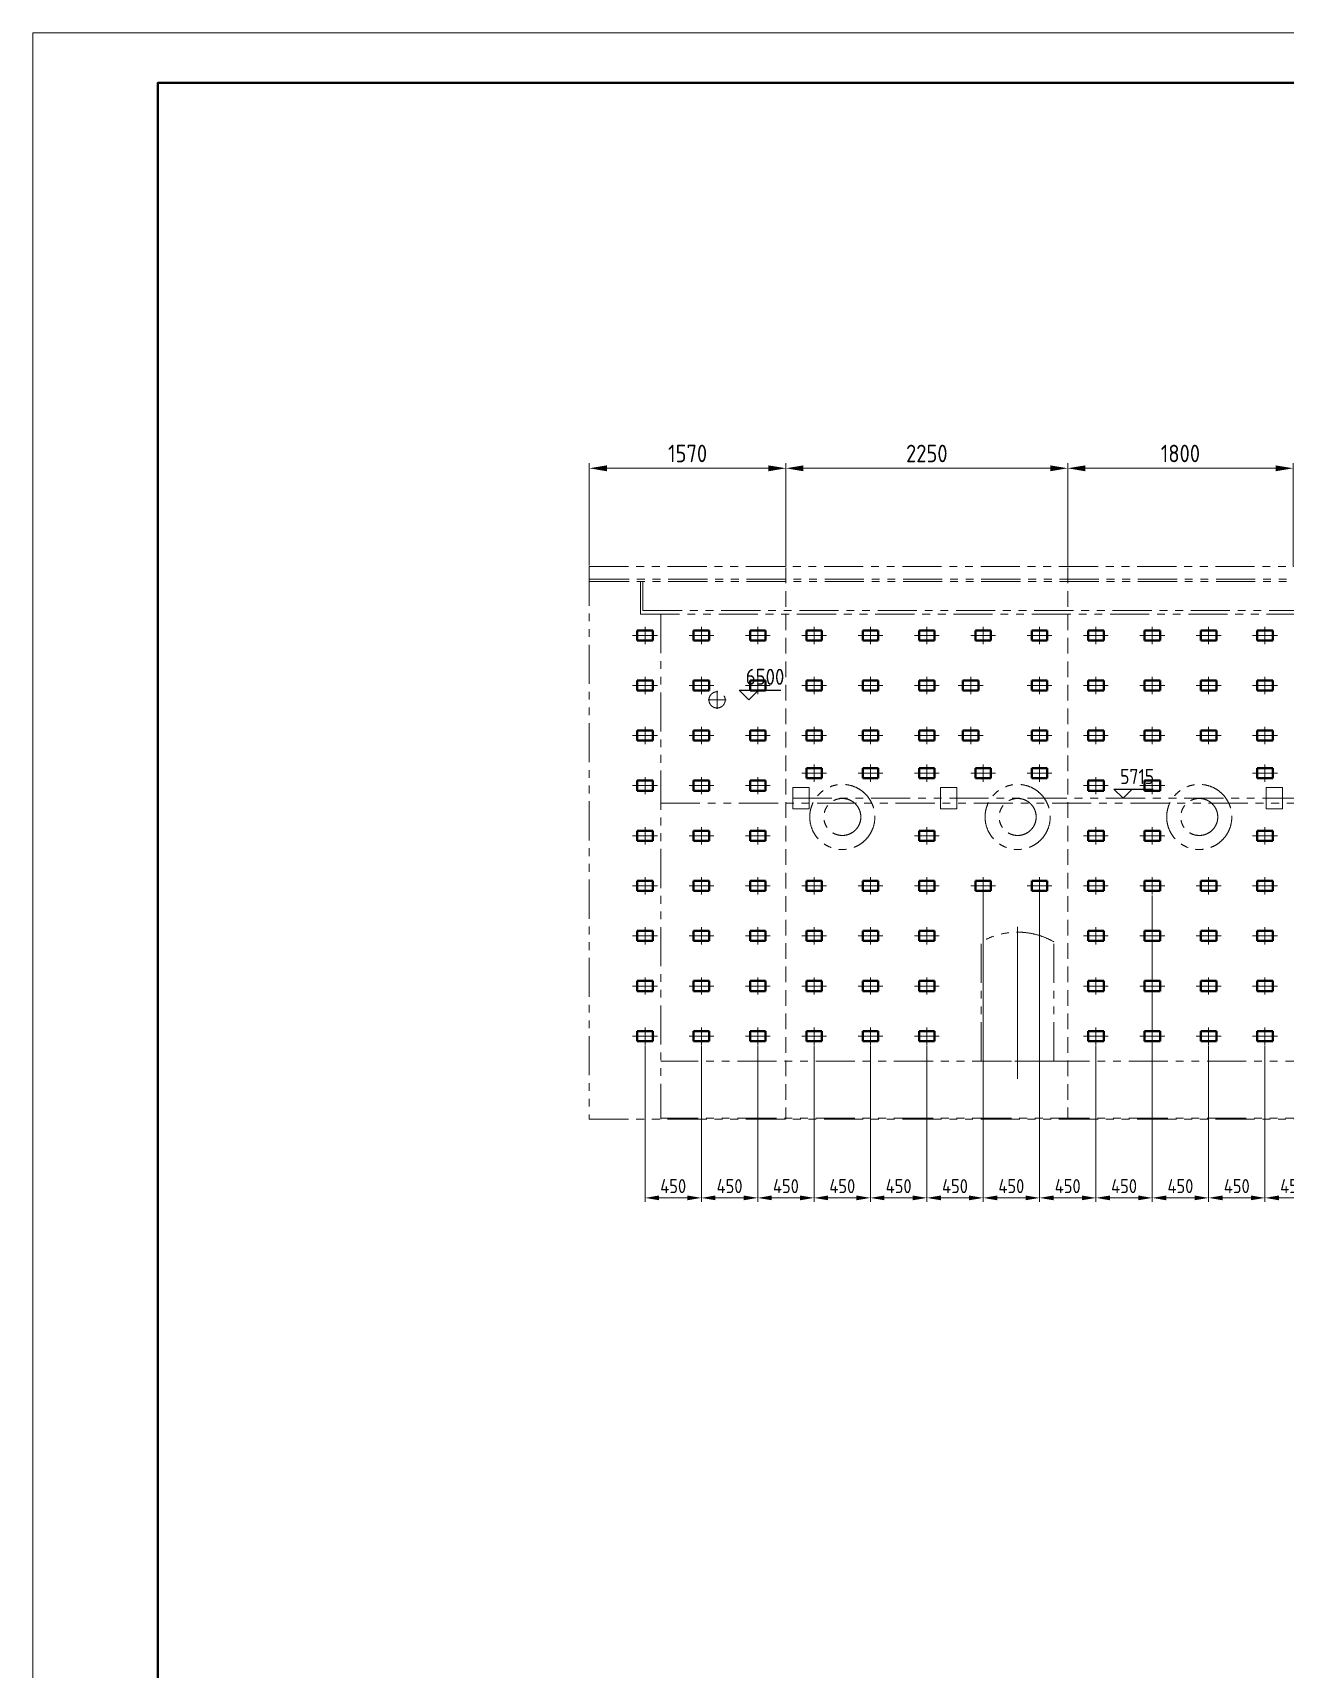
# Model space of a CAD drawing. Header units: millimetres. Extents: x 52110 to 400893, y -153728 to 31997.
# Drawn here: x 247999 to 258000, y -44693 to -31623 of the extents above; entities that cross this region are included whole.
import ezdxf

# ---------------------------------------------------------------- set-up
doc = ezdxf.new("R2010")
doc.units = ezdxf.units.MM
doc.header["$LTSCALE"] = 500
for name, pattern in [('CENTER', [2, 1.25, -0.25, 0.25, -0.25]), ('DASHED2', [0.375, 0.25, -0.125]), ('PHANTOM2', [1.25, 0.625, -0.125, 0.125, -0.125, 0.125, -0.125])]:
    doc.linetypes.add(name, pattern=pattern)
for name, color, linetype, lineweight in [('2D', 4, 'PHANTOM2', 20), ('BIAOZHU', 3, 'Continuous', 25), ('SHI', 7, 'Continuous', 40), ('WEN', 3, 'Continuous', 20), ('XI', 2, 'Continuous', 20), ('XU', 6, 'DASHED2', 20), ('ZHONG', 1, 'CENTER', 20)]:
    doc.layers.add(name, color=color, linetype=linetype, lineweight=lineweight)
doc.styles.add('GB', font='gbenor.shx', dxfattribs={"bigfont": 'gbcbig.shx'})
doc.dimstyles.new('ISO-25$0', dxfattribs={"dimscale": 40, "dimtxt": 3.5, "dimasz": 3.5, "dimexe": 1, "dimexo": 0.2, "dimgap": 1.2, "dimtad": 1, "dimtoh": 1, "dimdec": 1, "dimzin": 9, "dimdsep": 46, "dimtxsty": 'GB', "dimcen": 0, "dimclrd": 3, "dimclre": 3, "dimclrt": 256, "dimadec": 0, "dimazin": 2, "dimtfac": 1, "dimtdec": 1, "dimtix": 1, "dimtmove": 0, "dimatfit": 3, "dimldrblk": 'DOTSMALL', "dimfxl": 0, "dimlwd": -1, "dimlwe": 20, "dimarcsym": 0})

# ---------------------------------------------------------------- blocks, each defined once
blk = doc.blocks.new('正标高')
at = {"layer": 'BIAOZHU'}
for p, q in [((-2.4, 2.4), (8, 2.4)), ((-2.4, 2.4), (0, 0)), ((2.4, 2.4), (0, 0))]:
    blk.add_line(p, q, dxfattribs=at)
at = {"layer": 'BIAOZHU', "style": 'GB', "flags": 10}
blk.add_attdef('+', (-3.12, 3.76), '', height=4, dxfattribs=at)
at = {"layer": 'BIAOZHU', "style": 'GB'}
blk.add_attdef('1000', (-0.7624, 3.76), '', height=4, dxfattribs=at)
blk = doc.blocks.new('*D668')
at = {"layer": 'Defpoints', "color": 0}
for p in [(13370, 4831), (12870, 4574), (13370, 4574)]:
    blk.add_point(p, dxfattribs=at)
at = {"layer": 'WEN', "color": 3, "linetype": 'ByBlock', "lineweight": 20}
for p, q in [((12870, 4582), (12870, 4871)), ((13370, 4582), (13370, 4871))]:
    blk.add_line(p, q, dxfattribs=at)
at = {"layer": 'WEN', "color": 3, "linetype": 'ByBlock'}
blk.add_line((13010, 4831), (13230, 4831), dxfattribs=at)
at = {"layer": 'WEN', "color": 3}
for points in [[(13010, 4854), (13010, 4808), (12870, 4831)], [(13230, 4854), (13230, 4808), (13370, 4831)]]:
    blk.add_solid(points, dxfattribs=at)
at = {"layer": 'WEN', "insert": (13120, 4949), "char_height": 140, "attachment_point": 5, "style": 'GB'}
blk.add_mtext('500', dxfattribs=at)
blk = doc.blocks.new('_DotSmall')
at = {"color": 0, "linetype": 'ByBlock', "const_width": 0.5}
blk.add_lwpolyline([(-0.0625, 0, 1), (0.0625, 0, 1)], format="xyb", close=True, dxfattribs=at)
blk = doc.blocks.new('A$C0CDA23A7')
at = {"layer": '2D'}
for radius in [260, 148]:
    blk.add_circle((260, 260), radius, dxfattribs=at)
blk = doc.blocks.new('A$C211F6658')
at = {"layer": 'SHI'}
for p, q in [((-62, 40), (-62, -40)), ((62, 40), (-62, 40)), ((62, -40), (62, 40)), ((-62, -40), (62, -40))]:
    blk.add_line(p, q, dxfattribs=at)
at = {"layer": 'ZHONG'}
for p, q in [((-99, 0), (99, 0)), ((0, 69), (0, -69))]:
    blk.add_line(p, q, dxfattribs=at)
blk = doc.blocks.new('*D877')
at = {"layer": 'Defpoints', "color": 0}
for p in [(252888, -39705), (253338, -39705), (253338, -40928)]:
    blk.add_point(p, dxfattribs=at)
at = {"layer": 'WEN', "color": 3, "linetype": 'ByBlock', "lineweight": 20}
for p, q in [((252888, -39712), (252888, -40960)), ((253338, -39712), (253338, -40960))]:
    blk.add_line(p, q, dxfattribs=at)
at = {"layer": 'WEN', "color": 3, "linetype": 'ByBlock'}
blk.add_line((253000, -40928), (253226, -40928), dxfattribs=at)
at = {"layer": 'WEN', "color": 3}
for points in [[(253000, -40909), (253000, -40947), (252888, -40928)], [(253226, -40909), (253226, -40947), (253338, -40928)]]:
    blk.add_solid(points, dxfattribs=at)
at = {"layer": 'WEN', "insert": (253113, -40834), "char_height": 112, "attachment_point": 5, "style": 'GB'}
blk.add_mtext('450', dxfattribs=at)
blk = doc.blocks.new('*D878')
at = {"layer": 'Defpoints', "color": 0}
for p in [(253338, -39705), (253788, -39705), (253788, -40928)]:
    blk.add_point(p, dxfattribs=at)
at = {"layer": 'WEN', "color": 3, "linetype": 'ByBlock', "lineweight": 20}
for p, q in [((253338, -39712), (253338, -40960)), ((253788, -39712), (253788, -40960))]:
    blk.add_line(p, q, dxfattribs=at)
at = {"layer": 'WEN', "color": 3, "linetype": 'ByBlock'}
blk.add_line((253450, -40928), (253676, -40928), dxfattribs=at)
at = {"layer": 'WEN', "color": 3}
for points in [[(253450, -40909), (253450, -40947), (253338, -40928)], [(253676, -40909), (253676, -40947), (253788, -40928)]]:
    blk.add_solid(points, dxfattribs=at)
at = {"layer": 'WEN', "insert": (253563, -40834), "char_height": 112, "attachment_point": 5, "style": 'GB'}
blk.add_mtext('450', dxfattribs=at)
blk = doc.blocks.new('*D879')
at = {"layer": 'Defpoints', "color": 0}
for p in [(253788, -39705), (254238, -39705), (254238, -40928)]:
    blk.add_point(p, dxfattribs=at)
at = {"layer": 'WEN', "color": 3, "linetype": 'ByBlock', "lineweight": 20}
for p, q in [((253788, -39712), (253788, -40960)), ((254238, -39712), (254238, -40960))]:
    blk.add_line(p, q, dxfattribs=at)
at = {"layer": 'WEN', "color": 3, "linetype": 'ByBlock'}
blk.add_line((253900, -40928), (254126, -40928), dxfattribs=at)
at = {"layer": 'WEN', "color": 3}
for points in [[(253900, -40909), (253900, -40947), (253788, -40928)], [(254126, -40909), (254126, -40947), (254238, -40928)]]:
    blk.add_solid(points, dxfattribs=at)
at = {"layer": 'WEN', "insert": (254013, -40834), "char_height": 112, "attachment_point": 5, "style": 'GB'}
blk.add_mtext('450', dxfattribs=at)
blk = doc.blocks.new('*D880')
at = {"layer": 'Defpoints', "color": 0}
for p in [(254238, -39705), (254688, -39705), (254688, -40928)]:
    blk.add_point(p, dxfattribs=at)
at = {"layer": 'WEN', "color": 3, "linetype": 'ByBlock', "lineweight": 20}
for p, q in [((254238, -39712), (254238, -40960)), ((254688, -39712), (254688, -40960))]:
    blk.add_line(p, q, dxfattribs=at)
at = {"layer": 'WEN', "color": 3, "linetype": 'ByBlock'}
blk.add_line((254350, -40928), (254576, -40928), dxfattribs=at)
at = {"layer": 'WEN', "color": 3}
for points in [[(254350, -40909), (254350, -40947), (254238, -40928)], [(254576, -40909), (254576, -40947), (254688, -40928)]]:
    blk.add_solid(points, dxfattribs=at)
at = {"layer": 'WEN', "insert": (254463, -40834), "char_height": 112, "attachment_point": 5, "style": 'GB'}
blk.add_mtext('450', dxfattribs=at)
blk = doc.blocks.new('*D881')
at = {"layer": 'Defpoints', "color": 0}
for p in [(254688, -39705), (255138, -39705), (255138, -40928)]:
    blk.add_point(p, dxfattribs=at)
at = {"layer": 'WEN', "color": 3, "linetype": 'ByBlock', "lineweight": 20}
for p, q in [((254688, -39712), (254688, -40960)), ((255138, -39712), (255138, -40960))]:
    blk.add_line(p, q, dxfattribs=at)
at = {"layer": 'WEN', "color": 3, "linetype": 'ByBlock'}
blk.add_line((254800, -40928), (255026, -40928), dxfattribs=at)
at = {"layer": 'WEN', "color": 3}
for points in [[(254800, -40909), (254800, -40947), (254688, -40928)], [(255026, -40909), (255026, -40947), (255138, -40928)]]:
    blk.add_solid(points, dxfattribs=at)
at = {"layer": 'WEN', "insert": (254913, -40834), "char_height": 112, "attachment_point": 5, "style": 'GB'}
blk.add_mtext('450', dxfattribs=at)
blk = doc.blocks.new('*D882')
at = {"layer": 'Defpoints', "color": 0}
for p in [(255588, -38476), (255138, -39705), (255588, -40928)]:
    blk.add_point(p, dxfattribs=at)
at = {"layer": 'WEN', "color": 3, "linetype": 'ByBlock', "lineweight": 20}
for p, q in [((255588, -38482), (255588, -40960)), ((255138, -39712), (255138, -40960))]:
    blk.add_line(p, q, dxfattribs=at)
at = {"layer": 'WEN', "color": 3, "linetype": 'ByBlock'}
blk.add_line((255250, -40928), (255476, -40928), dxfattribs=at)
at = {"layer": 'WEN', "color": 3}
for points in [[(255250, -40909), (255250, -40947), (255138, -40928)], [(255476, -40909), (255476, -40947), (255588, -40928)]]:
    blk.add_solid(points, dxfattribs=at)
at = {"layer": 'WEN', "insert": (255363, -40834), "char_height": 112, "attachment_point": 5, "style": 'GB'}
blk.add_mtext('450', dxfattribs=at)
blk = doc.blocks.new('*D883')
at = {"layer": 'Defpoints', "color": 0}
for p in [(255588, -38476), (256038, -38476), (256038, -40928)]:
    blk.add_point(p, dxfattribs=at)
at = {"layer": 'WEN', "color": 3, "linetype": 'ByBlock', "lineweight": 20}
for p, q in [((255588, -38482), (255588, -40960)), ((256038, -38482), (256038, -40960))]:
    blk.add_line(p, q, dxfattribs=at)
at = {"layer": 'WEN', "color": 3, "linetype": 'ByBlock'}
blk.add_line((255700, -40928), (255926, -40928), dxfattribs=at)
at = {"layer": 'WEN', "color": 3}
for points in [[(255700, -40909), (255700, -40947), (255588, -40928)], [(255926, -40909), (255926, -40947), (256038, -40928)]]:
    blk.add_solid(points, dxfattribs=at)
at = {"layer": 'WEN', "insert": (255813, -40834), "char_height": 112, "attachment_point": 5, "style": 'GB'}
blk.add_mtext('450', dxfattribs=at)
blk = doc.blocks.new('*D884')
at = {"layer": 'Defpoints', "color": 0}
for p in [(256038, -39705), (256488, -39705), (256488, -40928)]:
    blk.add_point(p, dxfattribs=at)
at = {"layer": 'WEN', "color": 3, "linetype": 'ByBlock', "lineweight": 20}
for p, q in [((256038, -39712), (256038, -40960)), ((256488, -39712), (256488, -40960))]:
    blk.add_line(p, q, dxfattribs=at)
at = {"layer": 'WEN', "color": 3, "linetype": 'ByBlock'}
blk.add_line((256150, -40928), (256376, -40928), dxfattribs=at)
at = {"layer": 'WEN', "color": 3}
for points in [[(256150, -40909), (256150, -40947), (256038, -40928)], [(256376, -40909), (256376, -40947), (256488, -40928)]]:
    blk.add_solid(points, dxfattribs=at)
at = {"layer": 'WEN', "insert": (256263, -40834), "char_height": 112, "attachment_point": 5, "style": 'GB'}
blk.add_mtext('450', dxfattribs=at)
blk = doc.blocks.new('*D885')
at = {"layer": 'Defpoints', "color": 0}
for p in [(256938, -38505), (256488, -39705), (256938, -40928)]:
    blk.add_point(p, dxfattribs=at)
at = {"layer": 'WEN', "color": 3, "linetype": 'ByBlock', "lineweight": 20}
for p, q in [((256938, -38512), (256938, -40960)), ((256488, -39712), (256488, -40960))]:
    blk.add_line(p, q, dxfattribs=at)
at = {"layer": 'WEN', "color": 3, "linetype": 'ByBlock'}
blk.add_line((256600, -40928), (256826, -40928), dxfattribs=at)
at = {"layer": 'WEN', "color": 3}
for points in [[(256600, -40909), (256600, -40947), (256488, -40928)], [(256826, -40909), (256826, -40947), (256938, -40928)]]:
    blk.add_solid(points, dxfattribs=at)
at = {"layer": 'WEN', "insert": (256713, -40834), "char_height": 112, "attachment_point": 5, "style": 'GB'}
blk.add_mtext('450', dxfattribs=at)
blk = doc.blocks.new('*D886')
at = {"layer": 'Defpoints', "color": 0}
for p in [(256938, -38505), (257388, -39705), (257388, -40928)]:
    blk.add_point(p, dxfattribs=at)
at = {"layer": 'WEN', "color": 3, "linetype": 'ByBlock', "lineweight": 20}
for p, q in [((256938, -38512), (256938, -40960)), ((257388, -39712), (257388, -40960))]:
    blk.add_line(p, q, dxfattribs=at)
at = {"layer": 'WEN', "color": 3, "linetype": 'ByBlock'}
blk.add_line((257050, -40928), (257276, -40928), dxfattribs=at)
at = {"layer": 'WEN', "color": 3}
for points in [[(257050, -40909), (257050, -40947), (256938, -40928)], [(257276, -40909), (257276, -40947), (257388, -40928)]]:
    blk.add_solid(points, dxfattribs=at)
at = {"layer": 'WEN', "insert": (257163, -40834), "char_height": 112, "attachment_point": 5, "style": 'GB'}
blk.add_mtext('450', dxfattribs=at)
blk = doc.blocks.new('*D887')
at = {"layer": 'Defpoints', "color": 0}
for p in [(257388, -39705), (257838, -39705), (257838, -40928)]:
    blk.add_point(p, dxfattribs=at)
at = {"layer": 'WEN', "color": 3, "linetype": 'ByBlock', "lineweight": 20}
for p, q in [((257388, -39712), (257388, -40960)), ((257838, -39712), (257838, -40960))]:
    blk.add_line(p, q, dxfattribs=at)
at = {"layer": 'WEN', "color": 3, "linetype": 'ByBlock'}
blk.add_line((257500, -40928), (257726, -40928), dxfattribs=at)
at = {"layer": 'WEN', "color": 3}
for points in [[(257500, -40909), (257500, -40947), (257388, -40928)], [(257726, -40909), (257726, -40947), (257838, -40928)]]:
    blk.add_solid(points, dxfattribs=at)
at = {"layer": 'WEN', "insert": (257613, -40834), "char_height": 112, "attachment_point": 5, "style": 'GB'}
blk.add_mtext('450', dxfattribs=at)
blk = doc.blocks.new('*D888')
at = {"layer": 'Defpoints', "color": 0}
for p in [(257838, -39705), (258288, -39705), (258288, -40928)]:
    blk.add_point(p, dxfattribs=at)
at = {"layer": 'WEN', "color": 3, "linetype": 'ByBlock', "lineweight": 20}
for p, q in [((257838, -39712), (257838, -40960)), ((258288, -39712), (258288, -40960))]:
    blk.add_line(p, q, dxfattribs=at)
at = {"layer": 'WEN', "color": 3, "linetype": 'ByBlock'}
blk.add_line((257950, -40928), (258176, -40928), dxfattribs=at)
at = {"layer": 'WEN', "color": 3}
for points in [[(257950, -40909), (257950, -40947), (257838, -40928)], [(258176, -40909), (258176, -40947), (258288, -40928)]]:
    blk.add_solid(points, dxfattribs=at)
at = {"layer": 'WEN', "insert": (258063, -40834), "char_height": 112, "attachment_point": 5, "style": 'GB'}
blk.add_mtext('450', dxfattribs=at)
blk = doc.blocks.new('*D918')
at = {"layer": 'Defpoints', "color": 0}
for p in [(252443, -35101), (252443, -35886), (254013, -35894)]:
    blk.add_point(p, dxfattribs=at)
at = {"layer": 'WEN', "color": 3, "linetype": 'ByBlock', "lineweight": 20}
for p, q in [((252443, -35878), (252443, -35061)), ((254013, -35886), (254013, -35061))]:
    blk.add_line(p, q, dxfattribs=at)
at = {"layer": 'WEN', "color": 3, "linetype": 'ByBlock'}
blk.add_line((253873, -35101), (252583, -35101), dxfattribs=at)
at = {"layer": 'WEN', "color": 3}
for points in [[(252583, -35078), (252583, -35125), (252443, -35101)], [(253873, -35078), (253873, -35125), (254013, -35101)]]:
    blk.add_solid(points, dxfattribs=at)
at = {"layer": 'WEN', "insert": (253228, -34983), "char_height": 140, "attachment_point": 5, "style": 'GB'}
blk.add_mtext('1570', dxfattribs=at)
blk = doc.blocks.new('*D919')
at = {"layer": 'Defpoints', "color": 0}
for p in [(256263, -35101), (254013, -35894), (256263, -35894)]:
    blk.add_point(p, dxfattribs=at)
at = {"layer": 'WEN', "color": 3, "linetype": 'ByBlock', "lineweight": 20}
for p, q in [((254013, -35886), (254013, -35061)), ((256263, -35886), (256263, -35061))]:
    blk.add_line(p, q, dxfattribs=at)
at = {"layer": 'WEN', "color": 3, "linetype": 'ByBlock'}
blk.add_line((254153, -35101), (256123, -35101), dxfattribs=at)
at = {"layer": 'WEN', "color": 3}
for points in [[(254153, -35078), (254153, -35125), (254013, -35101)], [(256123, -35078), (256123, -35125), (256263, -35101)]]:
    blk.add_solid(points, dxfattribs=at)
at = {"layer": 'WEN', "insert": (255138, -34983), "char_height": 140, "attachment_point": 5, "style": 'GB'}
blk.add_mtext('2250', dxfattribs=at)
blk = doc.blocks.new('*D920')
at = {"layer": 'Defpoints', "color": 0}
for p in [(258063, -35101), (256263, -35894), (258063, -35894)]:
    blk.add_point(p, dxfattribs=at)
at = {"layer": 'WEN', "color": 3, "linetype": 'ByBlock', "lineweight": 20}
for p, q in [((256263, -35886), (256263, -35061)), ((258063, -35886), (258063, -35061))]:
    blk.add_line(p, q, dxfattribs=at)
at = {"layer": 'WEN', "color": 3, "linetype": 'ByBlock'}
blk.add_line((256403, -35101), (257923, -35101), dxfattribs=at)
at = {"layer": 'WEN', "color": 3}
for points in [[(256403, -35078), (256403, -35125), (256263, -35101)], [(257923, -35078), (257923, -35125), (258063, -35101)]]:
    blk.add_solid(points, dxfattribs=at)
at = {"layer": 'WEN', "insert": (257163, -34983), "char_height": 140, "attachment_point": 5, "style": 'GB'}
blk.add_mtext('1800', dxfattribs=at)
blk = doc.blocks.new('A$C366954AD')
at = {"layer": '2D'}
for p, q in [((0, 5616.15), (0, 1202.14)), ((0, 5616.15), (6970, 5616.15)), ((5, 5516.15), (6970, 5516.15)), ((5, 5496.15), (6970, 5496.15)), ((408, 5236.15), (408, 5496.15)), ((428, 5266.15), (428, 5496.15)), ((13940, 5616.15), (6970, 5616.15)), ((13935, 5516.15), (6970, 5516.15)), ((13935, 5496.15), (6970, 5496.15)), ((13512, 5266.15), (13512, 5496.15)), ((13532, 5236.15), (13532, 5496.15)), ((13940, 5616.15), (13940, 1202.14)), ((408, 5236.15), (6970, 5236.15)), ((428, 5266.15), (6970, 5266.15)), ((570, 5236.15), (570, 1202.14)), ((13512, 5266.15), (6970, 5266.15)), ((13532, 5236.15), (6970, 5236.15)), ((13370, 5236.15), (13370, 1202.14)), ((13370, 4116.15), (13940, 4116.15)), ((570, 3727.15), (6970, 3727.15)), ((1625, 3766.15), (12315, 3766.15)), ((13370, 3727.15), (6970, 3727.15)), ((13370, 3691.15), (13940, 3691.15)), ((3130, 1666.15), (3130, 2618.44)), ((3710, 1666.15), (3710, 2618.44)), ((10130, 1696.15), (10130, 2648.44)), ((10710, 1696.15), (10710, 2648.44)), ((13370, 1666.15), (570, 1666.15)), ((3710, 1666.15), (3130, 1666.15)), ((10130, 1696.15), (10710, 1696.15)), ((0, 1202.14), (13940, 1202.14)), ((13370, 1210.15), (570, 1210.15))]:
    blk.add_line(p, q, dxfattribs=at)
for centre, radius in [((1020.04, 4551.15), 65), ((12870, 4551.15), 65), ((2020, 3616.14), 147.58), ((3420, 3616.14), 147.58), ((4870, 3616.14), 147.58), ((6370, 3616.14), 147.58), ((7570, 3616.14), 147.58), ((9070, 3616.14), 147.58), ((10420, 3616.14), 147.58), ((11770, 3616.14), 147.58), ((13120, 3616.14), 147.58), ((6970, 2352.14), 65)]:
    blk.add_circle(centre, radius, dxfattribs=at)
for centre in [(3420, 2116.15), (10420, 2146.15)]:
    blk.add_arc(centre, 580, 60, 120, dxfattribs=at)
at = {"layer": 'WEN'}
for points in [[(1755, 3681.15), (1755, 3851.15), (1625, 3851.15), (1625, 3681.15)], [(2935, 3681.15), (2935, 3851.15), (2805, 3851.15), (2805, 3681.15)], [(5535, 3681.15), (5535, 3851.15), (5405, 3851.15), (5405, 3681.15)], [(7035, 3681.15), (7035, 3851.15), (6905, 3851.15), (6905, 3681.15)], [(8405, 3681.15), (8405, 3851.15), (8535, 3851.15), (8535, 3681.15)], [(11005, 3681.15), (11005, 3851.15), (11135, 3851.15), (11135, 3681.15)], [(12185, 3681.15), (12185, 3851.15), (12315, 3851.15), (12315, 3681.15)]]:
    blk.add_lwpolyline(points, close=True, dxfattribs=at)
at = {"layer": 'ZHONG', "ltscale": 2}
for p, q in [((6970, 5616.15), (6970, 0)), ((10420, 1553.52), (10420, 2768.95)), ((3420, 1523.52), (3420, 2738.95))]:
    blk.add_line(p, q, dxfattribs=at)
at = {"layer": 'ZHONG', "linetype": 'CENTER'}
for p, q in [((1020.04, 4622.65), (1020.04, 4479.65)), ((12870, 4622.65), (12870, 4479.65)), ((1091.54, 4551.15), (948.54, 4551.15)), ((12941.5, 4551.15), (12798.5, 4551.15)), ((6970, 2423.64), (6970, 2280.64)), ((7041.5, 2352.14), (6898.5, 2352.14))]:
    blk.add_line(p, q, dxfattribs=at)
at = {"layer": '2D'}
for p in [(1760, 3356.14), (3160, 3356.14), (4610, 3356.14), (6110, 3356.14), (7310, 3356.14), (8810, 3356.14), (10160, 3356.14), (11510, 3356.14), (12860, 3356.14)]:
    blk.add_blockref('A$C0CDA23A7', p, dxfattribs=at)
at = {"layer": 'SHI'}
ref = blk.add_blockref('正标高', (4261.25, 3766.15), dxfattribs=dict(at, xscale=30, yscale=30, zscale=30))
ref.add_attrib('1000', '5715', (4238.37, 3878.95), dxfattribs={"layer": 'BIAOZHU', "height": 120, "style": 'GB'})
ref = blk.add_blockref('正标高', (10210.56, 1666.15), dxfattribs=dict(at, xscale=30, yscale=30, zscale=30))
ref.add_attrib('1000', '3615', (10187.68, 1778.95), dxfattribs={"layer": 'BIAOZHU', "height": 120, "style": 'GB'})
ref = blk.add_blockref('正标高', (8104.27, 1202.14), dxfattribs=dict(at, xscale=30, yscale=30, zscale=30))
ref.add_attrib('1000', '3151', (8081.4, 1314.94), dxfattribs={"layer": 'BIAOZHU', "height": 120, "style": 'GB'})
at = {"layer": 'WEN'}
ref = blk.add_blockref('正标高', (1273.66, 4551.15), dxfattribs=dict(at, xscale=32, yscale=32, zscale=32))
ref.add_attrib('1000', '6500', (1249.27, 4671.47), dxfattribs={"layer": 'BIAOZHU', "height": 128, "style": 'GB'})
dim = blk.add_linear_dim(base=(13370, 4831.04), p1=(12870, 4574.23), p2=(13370, 4574.23), dimstyle='ISO-25$0', override={"dimatfit": 0, "dimfxl": 1.25}, dxfattribs=at)
dim.commit()
dim.dimension.update_dxf_attribs({"geometry": '*D668', "text_midpoint": (13120, 4949.04)})

msp = doc.modelspace()

# ---------------------------------------------------------------- linework, layer by layer
at = {"layer": 'SHI'}
msp.add_lwpolyline([(248998.91965, -54982.67373), (281238.91965, -54982.67373), (281238.91965, -32022.67373), (248998.91965, -32022.67373)], close=True, dxfattribs=at)
at = {"layer": 'XI'}
msp.add_lwpolyline([(247998.91965, -55382.67373), (281638.91965, -55382.67373), (281638.91965, -31622.67373), (247998.91965, -31622.67373)], close=True, dxfattribs=at)
at = {"layer": 'XU'}
for p, q in [((254013.19412, -35893.88339), (254013.19412, -40299.88339)), ((256263.19412, -35893.88339), (256263.19412, -40299.88339))]:
    msp.add_line(p, q, dxfattribs=at)

# ---------------------------------------------------------------- block references
at = {"layer": 'SHI'}
for p in [(252888.19412, -36435.87641), (253338.19412, -36435.87641), (253788.19412, -36435.87641), (254238.19412, -36435.87641), (254238.19412, -36435.87641), (254688.19412, -36435.87641), (255138.19412, -36435.87641), (255588.19412, -36435.87641), (255588.19412, -36435.87641), (256038.19412, -36435.87641), (256488.19412, -36435.87641), (256938.19412, -36435.87641), (256938.19412, -36435.87641), (257388.19412, -36435.87641), (257838.19412, -36435.87641), (252888.19412, -36835.87641), (253338.19412, -36835.87641), (253788.19412, -36835.87641), (254238.19412, -36835.87641), (254688.19412, -36835.87641), (255138.19412, -36835.87641), (255488.19412, -36835.87641), (255488.19412, -36835.87641), (256038.19412, -36835.87641), (256488.19412, -36835.87641), (256938.19412, -36835.87641), (256938.19412, -36835.87641), (257388.19412, -36835.87641), (257838.19412, -36835.87641), (252888.19412, -37235.87641), (253338.19412, -37235.87641), (253788.19412, -37235.87641), (254238.19412, -37235.87641), (254688.19412, -37235.87641), (255138.19412, -37235.87641), (255488.19412, -37235.87641), (255488.19412, -37235.87641), (256038.19412, -37235.87641), (256488.19412, -37235.87641), (256938.19412, -37235.87641), (256938.19412, -37235.87641), (257388.19412, -37235.87641), (257388.19412, -37235.87641), (257838.19412, -37235.87641), (254238.19412, -37535.87641), (254238.19412, -37535.87641), (254688.19412, -37535.87641), (255138.19412, -37535.87641), (255588.19412, -37535.87641), (255588.19412, -37535.87641), (256038.19412, -37535.87641), (257838.19412, -37535.87641), (252888.19412, -37635.87641), (253338.19412, -37635.87641), (253788.19412, -37635.87641), (256488.19412, -37635.87641), (256938.19412, -37635.87641), (256938.19412, -37635.87641), (252888.19412, -38035.87641), (253338.19412, -38035.87641), (253788.19412, -38035.87641), (255138.19412, -38035.87641), (256488.19412, -38035.87641), (256938.19412, -38035.87641), (256938.19412, -38035.87641), (257838.19412, -38035.87641), (252888.19412, -38435.87641), (253338.19412, -38435.87641), (253788.19412, -38435.87641), (254238.19412, -38435.87641), (254238.19412, -38435.87641), (254688.19412, -38435.87641), (255138.19412, -38435.87641), (255588.19412, -38435.87641), (255588.19412, -38435.87641), (256038.19412, -38435.87641), (256488.19412, -38435.87641), (256938.19412, -38435.87641), (256938.19412, -38435.87641), (257388.19412, -38435.87641), (257838.19412, -38435.87641), (252888.19412, -38835.87641), (253338.19412, -38835.87641), (253788.19412, -38835.87641), (254238.19412, -38835.87641), (254238.19412, -38835.87641), (254688.19412, -38835.87641), (255138.19412, -38835.87641), (256488.19412, -38835.87641), (256938.19412, -38835.87641), (256938.19412, -38835.87641), (257388.19412, -38835.87641), (257838.19412, -38835.87641), (252888.19412, -39235.87641), (253338.19412, -39235.87641), (253788.19412, -39235.87641), (254238.19412, -39235.87641), (254238.19412, -39235.87641), (254688.19412, -39235.87641), (255138.19412, -39235.87641), (256488.19412, -39235.87641), (256938.19412, -39235.87641), (256938.19412, -39235.87641), (257388.19412, -39235.87641), (257838.19412, -39235.87641), (252888.19412, -39635.87641), (253338.19412, -39635.87641), (253788.19412, -39635.87641), (254238.19412, -39635.87641), (254238.19412, -39635.87641), (254688.19412, -39635.87641), (255138.19412, -39635.87641), (256488.19412, -39635.87641), (256938.19412, -39635.87641), (256938.19412, -39635.87641), (257388.19412, -39635.87641), (257838.19412, -39635.87641)]:
    msp.add_blockref('A$C211F6658', p, dxfattribs=at)
at = {"layer": 'WEN'}
msp.add_blockref('A$C366954AD', (252443.19418, -41502.02297), dxfattribs=at)

# ---------------------------------------------------------------- dimensions: what is measured, and where the dimension line sits
for base, p1, p2, override, picture, middle in [((252443.19412, -35101.26143), (254013.19412, -35893.88339), (252443.19412, -35885.87641), {"dimatfit": 0, "dimfxl": 1.25}, '*D918', (253228.19412, -34983.26143)), ((256263.19412, -35101.26143), (254013.19412, -35893.88339), (256263.19412, -35893.88339), {"dimatfit": 0, "dimfxl": 1.25}, '*D919', (255138.19412, -34983.26143)), ((258063.19412, -35101.26143), (256263.19412, -35893.88339), (258063.19412, -35893.88339), {"dimtmove": 1, "dimatfit": 0, "dimfxl": 1.25}, '*D920', (257163.19412, -34983.26143)), ((255588.19412, -40927.97313), (255138.19412, -39705.36647), (255588.19412, -38475.87641), {"dimscale": 32, "dimtmove": 1, "dimatfit": 0, "dimfxl": 1.25}, '*D882', (255363.19412, -40833.57313)), ((256038.19412, -40927.97313), (255588.19412, -38475.87641), (256038.19412, -38475.87641), {"dimscale": 32, "dimtmove": 1, "dimatfit": 0, "dimfxl": 1.25}, '*D883', (255813.19412, -40833.57313)), ((256938.19412, -40927.97313), (256488.19412, -39705.36647), (256938.19412, -38505.36647), {"dimscale": 32, "dimtmove": 1, "dimatfit": 0, "dimfxl": 1.25}, '*D885', (256713.19412, -40833.57313)), ((257388.19412, -40927.97313), (256938.19412, -38505.36647), (257388.19412, -39705.36647), {"dimscale": 32, "dimtmove": 1, "dimatfit": 0, "dimfxl": 1.25}, '*D886', (257163.19412, -40833.57313)), ((253338.19412, -40927.97313), (252888.19412, -39705.36647), (253338.19412, -39705.36647), {"dimscale": 32, "dimtmove": 1, "dimatfit": 0, "dimfxl": 1.25}, '*D877', (253113.19412, -40833.57313)), ((253788.19412, -40927.97313), (253338.19412, -39705.36647), (253788.19412, -39705.36647), {"dimscale": 32, "dimtmove": 1, "dimatfit": 0, "dimfxl": 1.25}, '*D878', (253563.19412, -40833.57313)), ((254238.19412, -40927.97313), (253788.19412, -39705.36647), (254238.19412, -39705.36647), {"dimscale": 32, "dimtmove": 1, "dimatfit": 0, "dimfxl": 1.25}, '*D879', (254013.19412, -40833.57313)), ((254688.19412, -40927.97313), (254238.19412, -39705.36647), (254688.19412, -39705.36647), {"dimscale": 32, "dimtmove": 1, "dimatfit": 0, "dimfxl": 1.25}, '*D880', (254463.19412, -40833.57313)), ((255138.19412, -40927.97313), (254688.19412, -39705.36647), (255138.19412, -39705.36647), {"dimscale": 32, "dimtmove": 1, "dimatfit": 0, "dimfxl": 1.25}, '*D881', (254913.19412, -40833.57313)), ((256488.19412, -40927.97313), (256038.19412, -39705.36647), (256488.19412, -39705.36647), {"dimscale": 32, "dimtmove": 1, "dimatfit": 0, "dimfxl": 1.25}, '*D884', (256263.19412, -40833.57313)), ((257838.19412, -40927.97313), (257388.19412, -39705.36647), (257838.19412, -39705.36647), {"dimscale": 32, "dimtmove": 1, "dimatfit": 0, "dimfxl": 1.25}, '*D887', (257613.19412, -40833.57313)), ((258288.19412, -40927.97313), (257838.19412, -39705.36647), (258288.19412, -39705.36647), {"dimscale": 32, "dimtmove": 1, "dimatfit": 0, "dimfxl": 1.25}, '*D888', (258063.19412, -40833.57313))]:
    dim = msp.add_linear_dim(base=base, p1=p1, p2=p2, dimstyle='ISO-25$0', override=override, dxfattribs=at)
    dim.commit()
    dim.dimension.update_dxf_attribs({"geometry": picture, "text_midpoint": middle})

doc.saveas('drawing.dxf')
